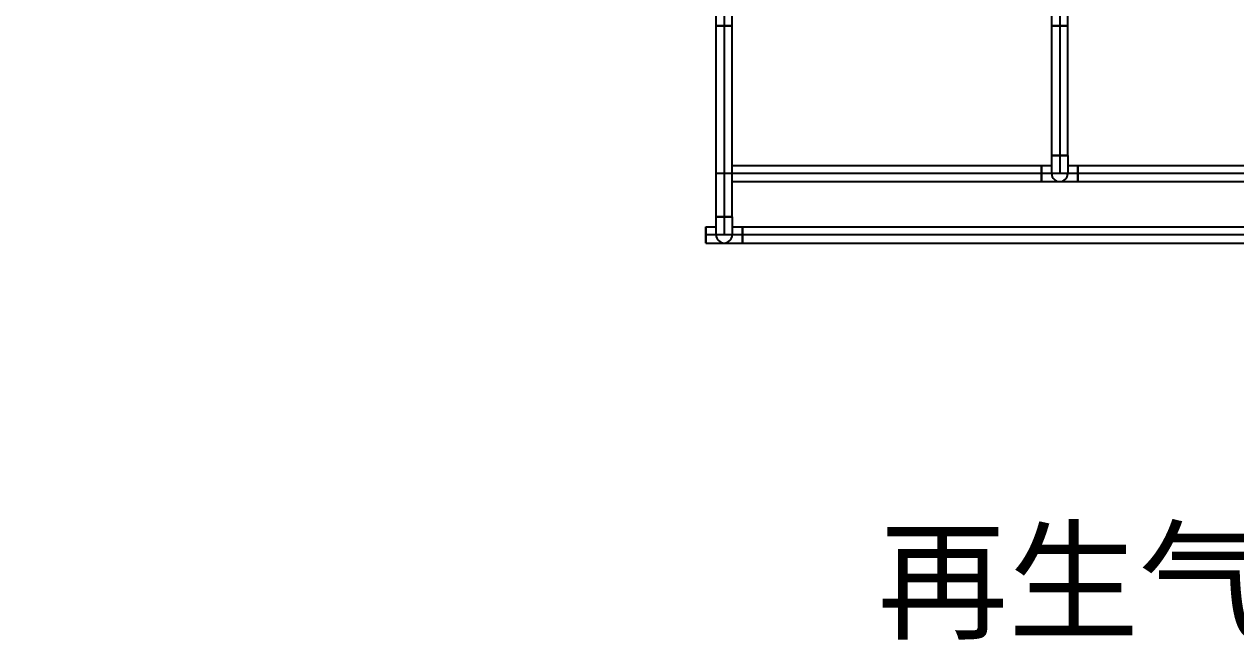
# Model space of a CAD drawing. Header units: inches. Extents: x 517790 to 538444, y 301815 to 302461.
# Drawn here: x 517886.107 to 517888.719, y 302344.223 to 302345.551 of the extents above; entities that cross this region are included whole.
import ezdxf

# ---------------------------------------------------------------- set-up
doc = ezdxf.new("R2010")
doc.units = ezdxf.units.IN
doc.header["$MEASUREMENT"] = 0
doc.layers.add('Layout', color=6, linetype='Continuous', lineweight=15)
doc.layers.add('硅胶总平面底图 工艺装置区', color=253, linetype='Continuous')
doc.styles.get("Standard").update_dxf_attribs({"font": 'arial.ttf'})

msp = doc.modelspace()

# ---------------------------------------------------------------- linework, layer by layer
at = {"layer": 'Layout', "color": 9, "lineweight": -3}
msp.add_arc((517885.3168, 302344.7463), 11.9999, 0, 86.22389, dxfattribs=at)
at = {"layer": '硅胶总平面底图 工艺装置区', "color": 253, "linetype": 'Continuous', "lineweight": -3}
for p, q in [((517887.5986, 302345.5471), (517887.5986, 302345.5896)), ((517887.6158, 302345.594), (517887.6158, 302345.5471)), ((517887.6331, 302345.5471), (517887.6331, 302345.5896)), ((517888.3219, 302345.5471), (517888.3219, 302345.5896)), ((517888.3391, 302345.594), (517888.3391, 302345.5471)), ((517888.3564, 302345.5471), (517888.3564, 302345.5896)), ((517887.5986, 302345.5471), (517887.6331, 302345.5471)), ((517887.5986, 302345.1354), (517887.5986, 302345.5471)), ((517887.6158, 302345.5471), (517887.5986, 302345.5471)), ((517887.6158, 302345.5471), (517887.6158, 302345.1354)), ((517887.6331, 302345.5471), (517887.6158, 302345.5471)), ((517887.6331, 302345.1354), (517887.6331, 302345.5471)), ((517888.3391, 302345.5471), (517888.3219, 302345.5471)), ((517888.3219, 302345.5471), (517888.3564, 302345.5471)), ((517888.3219, 302345.2677), (517888.3219, 302345.5471)), ((517888.3564, 302345.5471), (517888.3391, 302345.5471)), ((517888.3391, 302345.5471), (517888.3391, 302345.2677)), ((517888.3564, 302345.2677), (517888.3564, 302345.5471)), ((517888.3564, 302345.2677), (517888.3219, 302345.2677)), ((517888.3219, 302345.2283), (517888.3219, 302345.2677)), ((517888.3219, 302345.2677), (517888.3564, 302345.2677)), ((517888.3391, 302345.2677), (517888.3391, 302345.2677)), ((517888.3391, 302345.2677), (517888.3391, 302345.2677)), ((517888.3391, 302345.2677), (517888.3391, 302345.2283)), ((517888.3564, 302345.2677), (517888.3564, 302345.2283)), ((517887.6331, 302345.2456), (517888.2998, 302345.2456)), ((517888.2998, 302345.2456), (517888.2998, 302345.211)), ((517888.2998, 302345.2283), (517888.2998, 302345.2456)), ((517888.2998, 302345.2456), (517888.3219, 302345.2456)), ((517888.3564, 302345.2456), (517888.3785, 302345.2456)), ((517888.3785, 302345.2283), (517888.3785, 302345.2456)), ((517888.3785, 302345.2456), (517888.3785, 302345.211)), ((517888.3785, 302345.2456), (517889.333, 302345.2456)), ((517887.6331, 302345.2283), (517887.5986, 302345.2283)), ((517888.2998, 302345.2283), (517887.6331, 302345.2283)), ((517887.6331, 302345.211), (517888.2998, 302345.211)), ((517888.3219, 302345.2283), (517888.2998, 302345.2283)), ((517888.2998, 302345.2283), (517888.2998, 302345.2283)), ((517888.2998, 302345.2283), (517888.2998, 302345.2283)), ((517888.2998, 302345.211), (517888.2998, 302345.2283)), ((517888.2998, 302345.211), (517888.3785, 302345.211)), ((517888.3564, 302345.2283), (517888.3219, 302345.2283)), ((517888.3785, 302345.2283), (517888.3564, 302345.2283)), ((517888.3785, 302345.2283), (517888.3785, 302345.2283)), ((517888.3785, 302345.211), (517888.3785, 302345.2283)), ((517889.333, 302345.2283), (517888.3785, 302345.2283)), ((517888.3785, 302345.211), (517889.333, 302345.211)), ((517887.5986, 302345.1354), (517887.6331, 302345.1354)), ((517887.6331, 302345.1354), (517887.5986, 302345.1354)), ((517887.5986, 302345.096), (517887.5986, 302345.1354)), ((517887.6158, 302345.1354), (517887.6158, 302345.1354)), ((517887.6158, 302345.1354), (517887.6158, 302345.1354)), ((517887.6158, 302345.1354), (517887.6158, 302345.096)), ((517887.6331, 302345.1354), (517887.6331, 302345.096)), ((517887.5764, 302345.096), (517887.5764, 302345.1133)), ((517887.5764, 302345.1133), (517887.5986, 302345.1133)), ((517887.5764, 302345.1133), (517887.5764, 302345.096)), ((517887.6331, 302345.1133), (517887.6552, 302345.1133)), ((517887.6552, 302345.096), (517887.6552, 302345.1133)), ((517887.6552, 302345.1133), (517887.6552, 302345.096)), ((517887.6552, 302345.1133), (517890.0563, 302345.1133)), ((517887.5986, 302345.096), (517887.5764, 302345.096)), ((517887.5764, 302345.096), (517887.5765, 302345.096)), ((517887.5764, 302345.0787), (517887.5764, 302345.096)), ((517887.5764, 302345.096), (517887.5764, 302345.0787)), ((517887.5764, 302345.0787), (517887.6552, 302345.0787)), ((517887.5765, 302345.096), (517887.5765, 302345.096)), ((517887.6331, 302345.096), (517887.5986, 302345.096)), ((517887.6552, 302345.096), (517887.6331, 302345.096)), ((517887.6552, 302345.096), (517887.6552, 302345.096)), ((517887.6552, 302345.0787), (517887.6552, 302345.096)), ((517890.0563, 302345.096), (517887.6552, 302345.096)), ((517887.6552, 302345.096), (517887.6552, 302345.0787)), ((517887.6552, 302345.0787), (517890.0563, 302345.0787))]:
    msp.add_line(p, q, dxfattribs=at)
for centre in [(517888.3391, 302345.2283), (517888.3391, 302345.2283), (517887.6158, 302345.096), (517887.6158, 302345.096)]:
    msp.add_arc(centre, 0.0173, 180, 0, dxfattribs=at)

# ---------------------------------------------------------------- texts
at = {"layer": '硅胶总平面底图 工艺装置区', "color": 253, "linetype": 'Continuous', "lineweight": -3, "insert": (517887.9459, 302344.453), "char_height": 0.206664, "attachment_point": 1}
msp.add_mtext_dynamic_manual_height_columns('{\\fSimSun|b0|i0|c134|p2;再生气分离器和轻凝析油三相分离器撬释放源}', width=3124.251783, gutter_width=1, heights=[0], dxfattribs=at)

doc.saveas('drawing.dxf')
